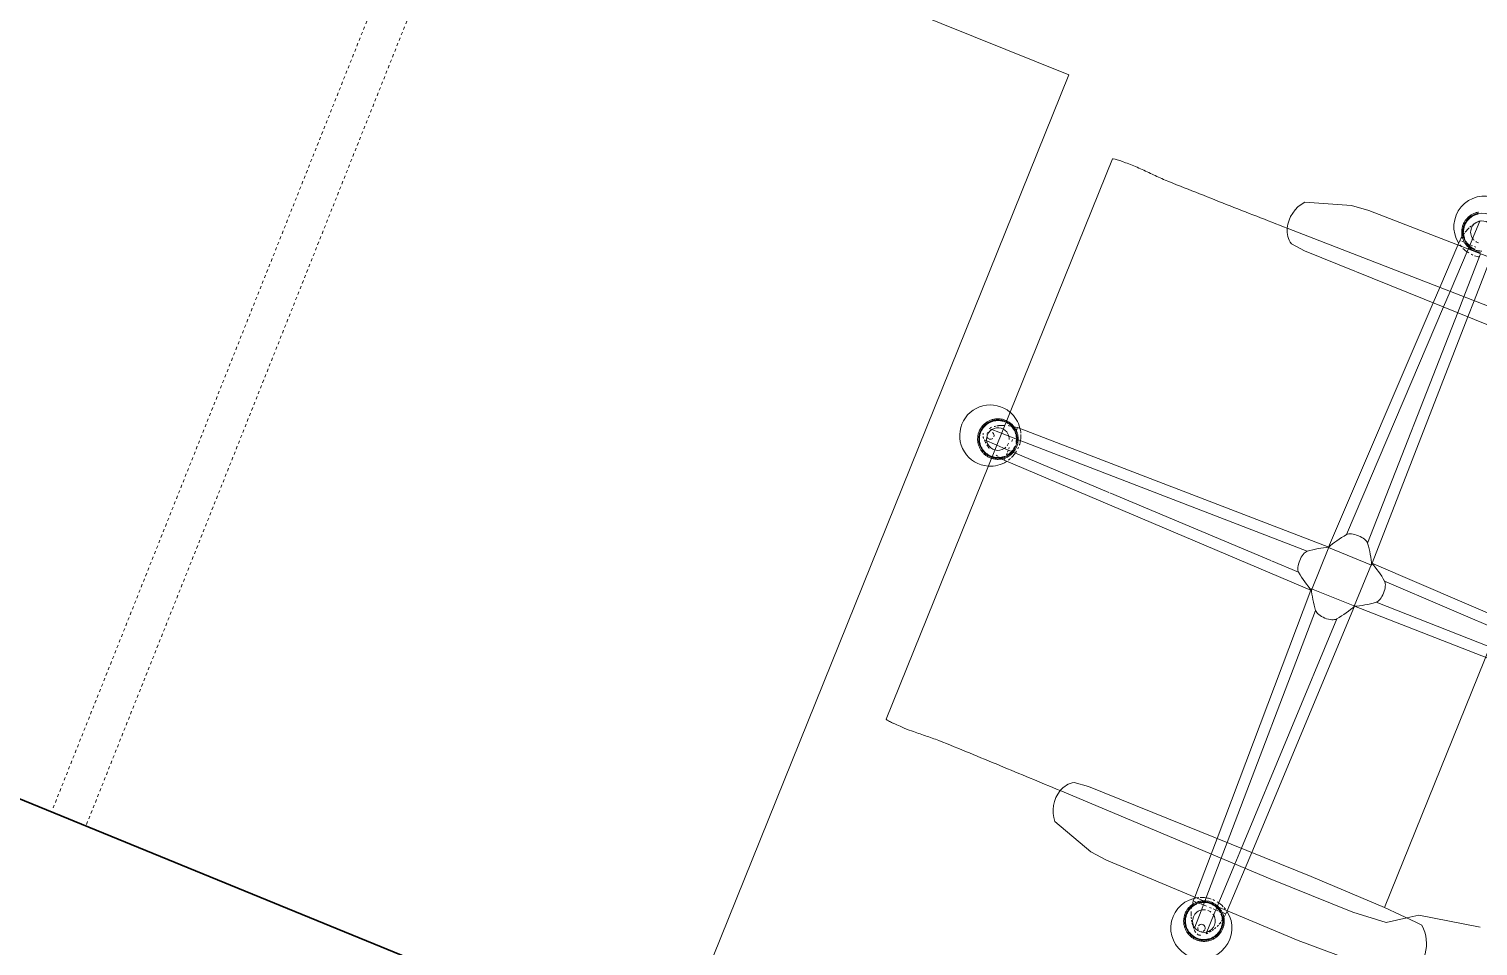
# Model space of a CAD drawing. Header units: inches. Extents: x -13 to 4331, y -638 to 2885.
# Drawn here: x 2870.57 to 2919.34, y 1560.35 to 1591.2 of the extents above; entities that cross this region are included whole.
import ezdxf

# ---------------------------------------------------------------- set-up
doc = ezdxf.new("R2010")
doc.units = ezdxf.units.IN
doc.header["$MEASUREMENT"] = 0
doc.linetypes.add('Dash 1_16_', pattern=[0.125, 0.0625, -0.0625])
for name, color, linetype, lineweight in [('A-ANNO-NOTE', 131, 'Continuous', 30), ('A-DETL', 90, 'Continuous', 9), ('I-FURN', 30, 'Continuous', 9)]:
    doc.layers.add(name, color=color, linetype=linetype, lineweight=lineweight)

# ---------------------------------------------------------------- blocks, each defined once
blk = doc.blocks.new('Furniture 71 - Furniture 50-5502877-FIRST FLOOR POWER _ SIGNAL')
at = {"layer": 'I-FURN'}
for p, q in [((2897.304, 1591.034), (2858.357, 1606.755)), ((2858.357, 1606.755), (2897.304, 1591.034)), ((2852.991, 1481.254), (2897.304, 1591.034)), ((2897.304, 1591.034), (2852.991, 1481.254))]:
    blk.add_line(p, q, dxfattribs=at)
blk = doc.blocks.new('HermanMiller_Collection_Eames_SoftPad_SideChair - Arms Swivel Base-V26-FIRST FLOOR POWER _ SIGNAL')
at = {"layer": 'I-FURN'}
for p, q in [((-0.206, 12.862), (-0.213, 12.145)), ((0.229, 12.209), (0.218, 12.806)), ((0.236, 11.87), (0.229, 12.209)), ((-3.174, 11.916), (-5.034, 11.869)), ((3.825, 11.821), (-3.174, 11.916)), ((-0.602, 10.333), (-0.582, 11.881)), ((-0.582, 11.881), (-0.581, 11.999)), ((-0.581, 11.999), (-0.53, 11.999)), ((-0.518, 12), (-0.427, 12)), ((-0.395, 12), (-0.329, 12)), ((-0.333, 11.954), (-0.311, 11.94)), ((-0.33, 11.908), (-0.306, 11.895)), ((-0.306, 11.895), (-0.282, 11.883)), ((-0.287, 12.001), (-0.214, 12.001)), ((-0.216, 11.876), (-0.231, 10.328)), ((-0.213, 12.145), (-0.216, 11.876)), ((-0.181, 12.001), (-0.117, 12.001)), ((-0.12, 11.865), (-0.094, 11.861)), ((-0.056, 12.002), (0.016, 12.002)), ((0.034, 11.851), (0.06, 11.853)), ((0.036, 11.815), (0.063, 11.816)), ((0.063, 11.816), (0.09, 11.819)), ((0.122, 12.003), (0.211, 12.003)), ((0.212, 11.882), (0.237, 11.89)), ((0.223, 11.847), (0.249, 11.856)), ((0.233, 12.003), (0.325, 12.003)), ((0.266, 10.321), (0.236, 11.87)), ((0.249, 11.856), (0.275, 11.866)), ((0.324, 11.888), (0.348, 11.901)), ((0.331, 11.933), (0.353, 11.946)), ((0.362, 12.004), (0.414, 12.004)), ((0.446, 12.004), (0.537, 12.004)), ((0.549, 12.005), (0.6, 12.005)), ((0.6, 12.005), (0.603, 11.865)), ((0.603, 11.865), (0.637, 10.316)), ((4.418, 11.759), (3.825, 11.821)), ((5.925, 11.269), (4.418, 11.759)), ((-5.685, 10.244), (-6.278, 9.841)), ((-4.516, 10.346), (-5.685, 10.244)), ((-1.516, 10.346), (-4.516, 10.346)), ((6.145, 10.239), (-1.516, 10.346)), ((-0.609, 9.753), (-0.602, 10.333)), ((-0.231, 10.328), (-0.237, 9.753)), ((0.277, 9.753), (0.266, 10.321)), ((0.637, 10.316), (0.649, 9.753)), ((-6.841, 9.881), (-6.614, 9.862)), ((-6.614, 9.862), (-5.45, 9.795)), ((-6.278, 9.841), (-6.614, 9.612)), ((-5.45, 9.795), (-2.766, 9.753)), ((-5.45, -9.726), (-5.45, 9.795)), ((5.318, 9.753), (5.815, 9.806)), ((12.475, -10.136), (12.475, 10.205)), ((-6.614, 9.612), (-8.681, 9.211)), ((-2.766, 9.753), (5.318, 9.753)), ((-0.721, 0.774), (-0.609, 9.753)), ((-0.237, 9.753), (-0.322, 1.399)), ((0.441, 1.403), (0.277, 9.753)), ((0.649, 9.753), (0.845, 0.826)), ((-10.163, 0.662), (-0.715, 0.78)), ((-0.721, 0.769), (0.846, 0.776)), ((-0.717, -0.753), (-0.71, 0.78)), ((0.824, 0.824), (12.054, 0.631)), ((0.824, 0.815), (0.824, -0.743)), ((12.054, 0.631), (12.054, 0.58)), ((-1.34, 0.381), (-10.163, 0.292)), ((2.449, 0.407), (1.453, 0.422)), ((8.347, 0.319), (2.474, 0.407)), ((12.258, 0.261), (8.384, 0.319)), ((11.836, 0.068), (11.835, 0.053)), ((11.874, 0.002), (11.877, -0.024)), ((11.879, 0.145), (11.875, 0.119)), ((11.883, 0.17), (11.879, 0.145)), ((12.054, 0.433), (12.054, 0.38)), ((12.054, 0.336), (12.054, 0.284)), ((12.054, 0.225), (12.054, 0.176)), ((12.475, 0.258), (12.258, 0.261)), ((12.928, 0.251), (12.475, 0.258)), ((-10.163, -0.209), (-1.344, -0.382)), ((1.453, -0.341), (12.273, -0.18)), ((11.84, -0.028), (11.844, -0.055)), ((11.844, -0.055), (11.849, -0.082)), ((11.905, -0.15), (11.914, -0.174)), ((11.914, -0.174), (11.923, -0.198)), ((12.054, -0.044), (12.054, -0.118)), ((12.054, -0.397), (12.054, -0.487)), ((12.273, -0.18), (12.475, -0.177)), ((12.475, -0.177), (12.928, -0.17)), ((-0.717, -0.787), (-10.163, -0.58)), ((0.834, -0.731), (-0.733, -0.725)), ((-0.732, -0.778), (-0.733, -0.725)), ((-0.612, -9.685), (-0.732, -0.791)), ((0.834, -0.737), (0.646, -9.685)), ((12.054, -0.55), (0.827, -0.743)), ((12.054, -0.499), (12.054, -0.55)), ((12.105, -0.49), (12.127, -0.506)), ((-0.333, -1.355), (-0.241, -9.685)), ((0.275, -9.685), (0.43, -1.358)), ((5.318, -9.685), (-2.766, -9.685)), ((-0.605, -10.265), (-0.612, -9.685)), ((-0.241, -9.685), (-0.234, -10.26)), ((0.264, -10.253), (0.275, -9.685)), ((0.646, -9.685), (0.634, -10.248)), ((5.815, -9.737), (5.318, -9.685)), ((-1.516, -10.278), (6.145, -10.171)), ((-0.584, -11.812), (-0.605, -10.265)), ((-0.234, -10.26), (-0.217, -11.808)), ((0.235, -11.801), (0.264, -10.253)), ((0.634, -10.248), (0.602, -11.796)), ((4.418, -11.69), (5.925, -11.201)), ((3.825, -11.753), (4.418, -11.69)), ((-3.174, -11.848), (3.825, -11.753)), ((-0.032, -11.822), (-0.059, -11.824)), ((0.068, -11.958), (0.016, -11.958)), ((0.132, -11.83), (0.105, -11.826)), ((0.203, -11.958), (0.135, -11.958)), ((0.216, -12.814), (0.229, -12.147)), ((0.229, -12.137), (0.235, -11.801)), ((0.347, -11.959), (0.262, -11.959)), ((0.413, -11.959), (0.347, -11.959)), ((0.512, -11.959), (0.445, -11.959)), ((0.547, -12.073), (0.529, -12.052)), ((0.599, -11.96), (0.547, -11.96)), ((0.602, -11.796), (0.599, -11.96))]:
    blk.add_line(p, q, dxfattribs=at)
at = {"layer": 'I-FURN', "flags": 128}
for points in [[(0.698, 12.497), (0.698, 12.525), (0.696, 12.552), (0.694, 12.579), (0.69, 12.606), (0.685, 12.633), (0.679, 12.66), (0.672, 12.686), (0.664, 12.712), (0.655, 12.738), (0.645, 12.763), (0.633, 12.788), (0.621, 12.813), (0.608, 12.837), (0.594, 12.86), (0.579, 12.883), (0.563, 12.905), (0.547, 12.927), (0.529, 12.948), (0.511, 12.968), (0.491, 12.987), (0.471, 13.006), (0.451, 13.024), (0.429, 13.041), (0.407, 13.057), (0.385, 13.072), (0.361, 13.086), (0.337, 13.099), (0.313, 13.112), (0.288, 13.123), (0.263, 13.134), (0.237, 13.143), (0.211, 13.151), (0.185, 13.159), (0.158, 13.165), (0.132, 13.17), (0.105, 13.174), (0.078, 13.177), (0.05, 13.179), (0.023, 13.18), (-0.004, 13.18), (-0.032, 13.178), (-0.059, 13.176), (-0.086, 13.172), (-0.113, 13.168), (-0.14, 13.162), (-0.166, 13.155), (-0.192, 13.148), (-0.218, 13.139), (-0.243, 13.129), (-0.269, 13.118), (-0.293, 13.106), (-0.317, 13.093), (-0.341, 13.08), (-0.364, 13.065), (-0.386, 13.049), (-0.408, 13.033), (-0.429, 13.015), (-0.449, 12.997), (-0.469, 12.978), (-0.488, 12.958), (-0.506, 12.938), (-0.523, 12.917), (-0.539, 12.895), (-0.555, 12.872), (-0.569, 12.849), (-0.583, 12.826), (-0.596, 12.801), (-0.607, 12.777), (-0.618, 12.752), (-0.628, 12.726), (-0.636, 12.7), (-0.644, 12.674), (-0.65, 12.647), (-0.656, 12.621), (-0.66, 12.594), (-0.664, 12.567), (-0.666, 12.539), (-0.667, 12.512), (-0.667, 12.497)], [(0.662, 12.497), (0.661, 12.523), (0.66, 12.549), (0.657, 12.575), (0.653, 12.6), (0.649, 12.626), (0.643, 12.651), (0.637, 12.676), (0.629, 12.701), (0.62, 12.725), (0.611, 12.749), (0.6, 12.772), (0.589, 12.796), (0.576, 12.818), (0.563, 12.84), (0.549, 12.862), (0.534, 12.883), (0.518, 12.904), (0.501, 12.923), (0.484, 12.942), (0.466, 12.961), (0.447, 12.978), (0.427, 12.995), (0.407, 13.011), (0.386, 13.027), (0.365, 13.041), (0.343, 13.054), (0.32, 13.067), (0.297, 13.079), (0.274, 13.09), (0.25, 13.099), (0.225, 13.108), (0.201, 13.116), (0.176, 13.123), (0.151, 13.129), (0.125, 13.134), (0.1, 13.138), (0.074, 13.141), (0.048, 13.143), (0.023, 13.143), (-0.003, 13.143), (-0.029, 13.142), (-0.055, 13.14), (-0.08, 13.136), (-0.106, 13.132), (-0.131, 13.126), (-0.156, 13.12), (-0.181, 13.113), (-0.205, 13.104), (-0.23, 13.095), (-0.253, 13.085), (-0.277, 13.074), (-0.299, 13.061), (-0.322, 13.048), (-0.343, 13.034), (-0.365, 13.02), (-0.385, 13.004), (-0.405, 12.988), (-0.424, 12.97), (-0.443, 12.952), (-0.461, 12.934), (-0.478, 12.914), (-0.494, 12.894), (-0.51, 12.874), (-0.524, 12.852), (-0.538, 12.83), (-0.551, 12.808), (-0.563, 12.785), (-0.574, 12.762), (-0.584, 12.738), (-0.593, 12.714), (-0.601, 12.689), (-0.608, 12.664), (-0.615, 12.639), (-0.62, 12.614), (-0.624, 12.588), (-0.627, 12.563), (-0.629, 12.537), (-0.63, 12.511), (-0.63, 12.497)], [(-0.667, 12.497), (-0.667, 12.47), (-0.665, 12.443), (-0.662, 12.416), (-0.658, 12.388), (-0.654, 12.362), (-0.648, 12.335), (-0.641, 12.309), (-0.633, 12.282), (-0.623, 12.257), (-0.613, 12.231), (-0.602, 12.206), (-0.59, 12.182), (-0.577, 12.158), (-0.563, 12.135), (-0.548, 12.112), (-0.532, 12.089)], [(-0.63, 12.497), (-0.63, 12.471), (-0.628, 12.446), (-0.626, 12.42), (-0.622, 12.394), (-0.618, 12.369), (-0.612, 12.344), (-0.605, 12.319), (-0.598, 12.294), (-0.589, 12.27), (-0.579, 12.246), (-0.569, 12.222), (-0.557, 12.199), (-0.545, 12.176), (-0.532, 12.154), (-0.518, 12.132), (-0.503, 12.111), (-0.487, 12.091), (-0.47, 12.071), (-0.453, 12.052), (-0.435, 12.034), (-0.416, 12.016), (-0.396, 11.999)], [(0.416, 11.991), (0.436, 12.007), (0.456, 12.024), (0.474, 12.042), (0.492, 12.061), (0.509, 12.08), (0.525, 12.1), (0.541, 12.121), (0.555, 12.142), (0.569, 12.164), (0.582, 12.187), (0.594, 12.21), (0.605, 12.233), (0.615, 12.257), (0.624, 12.281), (0.633, 12.305), (0.64, 12.33), (0.646, 12.355), (0.651, 12.381), (0.655, 12.406), (0.658, 12.432), (0.66, 12.458), (0.662, 12.483), (0.662, 12.497)], [(0.554, 12.078), (0.571, 12.1), (0.586, 12.122), (0.601, 12.145), (0.614, 12.169), (0.627, 12.193), (0.639, 12.218), (0.649, 12.243), (0.659, 12.269), (0.668, 12.294), (0.675, 12.321), (0.682, 12.347), (0.687, 12.374), (0.692, 12.401), (0.695, 12.428), (0.697, 12.455), (0.698, 12.483), (0.698, 12.497)], [(-0.532, 12.089), (-0.515, 12.068), (-0.498, 12.047), (-0.479, 12.027), (-0.46, 12.007), (-0.44, 11.989), (-0.419, 11.971), (-0.398, 11.954), (-0.376, 11.938), (-0.353, 11.923), (-0.33, 11.908)], [(-0.396, 11.999), (-0.376, 11.983), (-0.355, 11.968), (-0.333, 11.954)], [(-0.311, 11.94), (-0.289, 11.927), (-0.266, 11.916), (-0.242, 11.905), (-0.218, 11.895), (-0.194, 11.886), (-0.17, 11.878)], [(-0.282, 11.883), (-0.257, 11.871), (-0.232, 11.861), (-0.206, 11.851), (-0.18, 11.843), (-0.154, 11.836), (-0.127, 11.83), (-0.1, 11.824)], [(-0.17, 11.878), (-0.145, 11.871), (-0.12, 11.865)], [(-0.1, 11.824), (-0.073, 11.82), (-0.046, 11.817), (-0.019, 11.815), (0.008, 11.814), (0.036, 11.815)], [(-0.094, 11.861), (-0.069, 11.857), (-0.043, 11.854), (-0.017, 11.852), (0.009, 11.851), (0.034, 11.851)], [(0.06, 11.853), (0.086, 11.855), (0.112, 11.858)], [(0.09, 11.819), (0.117, 11.822), (0.144, 11.827), (0.171, 11.832)], [(0.112, 11.858), (0.137, 11.863), (0.162, 11.868)], [(0.162, 11.868), (0.187, 11.874), (0.212, 11.882)], [(0.171, 11.832), (0.197, 11.839), (0.223, 11.847)], [(0.237, 11.89), (0.261, 11.9), (0.284, 11.91), (0.308, 11.921), (0.331, 11.933)], [(0.275, 11.866), (0.3, 11.876), (0.324, 11.888)], [(0.348, 11.901), (0.372, 11.915), (0.395, 11.93), (0.417, 11.945), (0.439, 11.962), (0.46, 11.979), (0.481, 11.997), (0.5, 12.016), (0.519, 12.036), (0.537, 12.057), (0.554, 12.078)], [(0.353, 11.946), (0.375, 11.96), (0.396, 11.975), (0.416, 11.991)], [(12.015, 0.515), (11.997, 0.494), (11.979, 0.473), (11.963, 0.451), (11.948, 0.429), (11.933, 0.405), (11.92, 0.382), (11.907, 0.358), (11.895, 0.333), (11.885, 0.308), (11.875, 0.282), (11.866, 0.256), (11.859, 0.23), (11.852, 0.204), (11.847, 0.177), (11.842, 0.15), (11.839, 0.123), (11.837, 0.095), (11.836, 0.068)], [(12.474, 0.698), (12.448, 0.696), (12.422, 0.692), (12.397, 0.688), (12.371, 0.683), (12.346, 0.676), (12.322, 0.669), (12.297, 0.661), (12.273, 0.651), (12.249, 0.641), (12.226, 0.63), (12.203, 0.618), (12.181, 0.605), (12.159, 0.591), (12.138, 0.576), (12.117, 0.56), (12.097, 0.544), (12.078, 0.527), (12.06, 0.509), (12.042, 0.49), (12.025, 0.47), (12.008, 0.45)], [(12.095, 0.589), (12.074, 0.572), (12.053, 0.553), (12.034, 0.534), (12.015, 0.515)], [(12.471, 0.735), (12.444, 0.732), (12.417, 0.729), (12.39, 0.724), (12.363, 0.718), (12.337, 0.712), (12.31, 0.704), (12.285, 0.695), (12.259, 0.685), (12.234, 0.674), (12.209, 0.662), (12.185, 0.65), (12.162, 0.636), (12.139, 0.621), (12.116, 0.606), (12.095, 0.589)], [(13.201, 0.053), (13.2, 0.081), (13.199, 0.108), (13.196, 0.135), (13.192, 0.162), (13.187, 0.189), (13.181, 0.216), (13.174, 0.242), (13.166, 0.268), (13.157, 0.294), (13.147, 0.319), (13.136, 0.344), (13.124, 0.369), (13.111, 0.393), (13.097, 0.416), (13.082, 0.439), (13.066, 0.461), (13.049, 0.483), (13.032, 0.504), (13.013, 0.524), (12.994, 0.543), (12.974, 0.562), (12.953, 0.58), (12.932, 0.597), (12.91, 0.613), (12.887, 0.628), (12.864, 0.642), (12.84, 0.656), (12.816, 0.668), (12.791, 0.679), (12.766, 0.69), (12.74, 0.699), (12.714, 0.708), (12.688, 0.715), (12.661, 0.721), (12.634, 0.726), (12.607, 0.73), (12.58, 0.733), (12.553, 0.735), (12.526, 0.736), (12.498, 0.736), (12.471, 0.735)], [(13.164, 0.053), (13.164, 0.079), (13.162, 0.105), (13.16, 0.131), (13.156, 0.156), (13.151, 0.182), (13.146, 0.207), (13.139, 0.232), (13.132, 0.257), (13.123, 0.281), (13.113, 0.305), (13.103, 0.329), (13.091, 0.352), (13.079, 0.374), (13.066, 0.397), (13.051, 0.418), (13.036, 0.439), (13.021, 0.46), (13.004, 0.479), (12.987, 0.499), (12.968, 0.517), (12.949, 0.535), (12.93, 0.551), (12.91, 0.567), (12.889, 0.583), (12.867, 0.597), (12.845, 0.611), (12.823, 0.623), (12.8, 0.635), (12.776, 0.646), (12.752, 0.656), (12.728, 0.665), (12.703, 0.672), (12.679, 0.679), (12.653, 0.685), (12.628, 0.69), (12.602, 0.694), (12.577, 0.697), (12.551, 0.699), (12.525, 0.699), (12.499, 0.699), (12.474, 0.698)], [(11.835, 0.053), (11.836, 0.026), (11.838, -0.001), (11.84, -0.028)], [(11.875, 0.119), (11.873, 0.093), (11.872, 0.067), (11.872, 0.053)], [(11.872, 0.053), (11.873, 0.028), (11.874, 0.002)], [(11.978, 0.408), (11.965, 0.387), (11.952, 0.364), (11.94, 0.341), (11.929, 0.318), (11.919, 0.294), (11.909, 0.27), (11.901, 0.245), (11.894, 0.221), (11.888, 0.195), (11.883, 0.17)], [(12.008, 0.45), (11.993, 0.43), (11.978, 0.408)], [(12.484, -0.628), (12.511, -0.629), (12.538, -0.629), (12.565, -0.628), (12.593, -0.625), (12.62, -0.622), (12.647, -0.617), (12.673, -0.611), (12.7, -0.605), (12.726, -0.597), (12.752, -0.588), (12.777, -0.578), (12.802, -0.567), (12.827, -0.556), (12.851, -0.543), (12.875, -0.529), (12.898, -0.514), (12.92, -0.499), (12.942, -0.482), (12.963, -0.465), (12.983, -0.447), (13.003, -0.428), (13.022, -0.408), (13.04, -0.387), (13.057, -0.366), (13.073, -0.344), (13.089, -0.322), (13.103, -0.299), (13.117, -0.275), (13.13, -0.251), (13.141, -0.226), (13.152, -0.201), (13.162, -0.175), (13.17, -0.149), (13.178, -0.123), (13.184, -0.097), (13.19, -0.07), (13.194, -0.043), (13.198, -0.016), (13.2, 0.011), (13.201, 0.039), (13.201, 0.053)], [(12.485, -0.592), (12.511, -0.593), (12.537, -0.592), (12.563, -0.591), (12.589, -0.589), (12.614, -0.585), (12.64, -0.581), (12.665, -0.576), (12.69, -0.569), (12.715, -0.562), (12.739, -0.554), (12.763, -0.544), (12.787, -0.534), (12.81, -0.523), (12.833, -0.511), (12.855, -0.498), (12.877, -0.484), (12.898, -0.469), (12.919, -0.453), (12.939, -0.437), (12.958, -0.42), (12.977, -0.402), (12.995, -0.383), (13.012, -0.364), (13.028, -0.343), (13.043, -0.323), (13.058, -0.301), (13.072, -0.28), (13.085, -0.257), (13.097, -0.234), (13.108, -0.211), (13.118, -0.187), (13.127, -0.163), (13.135, -0.138), (13.142, -0.114), (13.149, -0.089), (13.154, -0.063), (13.158, -0.038), (13.161, -0.012), (13.163, 0.014), (13.164, 0.04), (13.164, 0.053)], [(11.849, -0.082), (11.855, -0.109), (11.862, -0.135), (11.87, -0.161), (11.879, -0.187), (11.889, -0.212), (11.9, -0.237)], [(11.877, -0.024), (11.88, -0.049), (11.885, -0.075)], [(11.885, -0.075), (11.891, -0.1), (11.897, -0.125), (11.905, -0.15)], [(11.9, -0.237), (11.913, -0.262), (11.926, -0.286), (11.94, -0.309), (11.955, -0.332), (11.971, -0.354), (11.987, -0.376)], [(11.923, -0.198), (11.934, -0.222), (11.945, -0.245), (11.958, -0.268), (11.971, -0.29), (11.985, -0.311), (12, -0.332), (12.016, -0.353), (12.032, -0.373)], [(11.987, -0.376), (12.005, -0.397), (12.023, -0.417), (12.043, -0.436), (12.062, -0.455), (12.083, -0.473), (12.105, -0.49)], [(12.032, -0.373), (12.05, -0.392), (12.068, -0.41), (12.087, -0.428), (12.107, -0.445), (12.127, -0.461), (12.148, -0.476), (12.169, -0.49), (12.191, -0.504), (12.214, -0.516), (12.237, -0.528), (12.26, -0.539), (12.284, -0.549), (12.308, -0.558), (12.333, -0.565), (12.358, -0.572), (12.383, -0.578), (12.408, -0.583), (12.434, -0.587), (12.46, -0.59), (12.485, -0.592)], [(12.127, -0.506), (12.149, -0.521), (12.173, -0.535), (12.196, -0.549), (12.221, -0.561), (12.246, -0.573), (12.271, -0.583), (12.296, -0.592), (12.322, -0.601), (12.349, -0.608), (12.375, -0.614), (12.402, -0.619), (12.429, -0.624), (12.456, -0.627), (12.484, -0.628)], [(0.407, -11.989), (0.386, -11.973), (0.365, -11.959), (0.343, -11.946), (0.32, -11.933), (0.297, -11.921), (0.274, -11.91), (0.25, -11.901), (0.225, -11.892), (0.201, -11.884), (0.176, -11.877), (0.151, -11.871), (0.125, -11.866), (0.1, -11.862), (0.074, -11.859), (0.048, -11.857), (0.023, -11.857), (-0.003, -11.857), (-0.029, -11.858), (-0.055, -11.86), (-0.08, -11.864), (-0.106, -11.868)], [(-0.059, -11.824), (-0.086, -11.828), (-0.113, -11.832), (-0.14, -11.838), (-0.166, -11.845), (-0.192, -11.852)], [(0.105, -11.826), (0.078, -11.823), (0.05, -11.821), (0.023, -11.82), (-0.004, -11.82), (-0.032, -11.822)], [(0.529, -12.052), (0.511, -12.032), (0.491, -12.013), (0.471, -11.994), (0.451, -11.976), (0.429, -11.959), (0.407, -11.943), (0.385, -11.928), (0.361, -11.914), (0.337, -11.901), (0.313, -11.888), (0.288, -11.877), (0.263, -11.866), (0.237, -11.857), (0.211, -11.849), (0.185, -11.841), (0.158, -11.835), (0.132, -11.83)], [(0.662, -12.503), (0.661, -12.477), (0.66, -12.451), (0.657, -12.425), (0.653, -12.4), (0.649, -12.374), (0.643, -12.349), (0.637, -12.324), (0.629, -12.299), (0.62, -12.275), (0.611, -12.251), (0.6, -12.228), (0.589, -12.204), (0.576, -12.182), (0.563, -12.16), (0.549, -12.138), (0.534, -12.117), (0.518, -12.096), (0.501, -12.077), (0.484, -12.058), (0.466, -12.039), (0.447, -12.022), (0.427, -12.005), (0.407, -11.989)], [(0.698, -12.503), (0.698, -12.475), (0.696, -12.448), (0.694, -12.421), (0.69, -12.394), (0.685, -12.367), (0.679, -12.34), (0.672, -12.314), (0.664, -12.288), (0.655, -12.262), (0.645, -12.237), (0.633, -12.212), (0.621, -12.187), (0.608, -12.163), (0.594, -12.14), (0.579, -12.117), (0.563, -12.095), (0.547, -12.073)], [(0.372, -13.085), (0.395, -13.07), (0.417, -13.055), (0.439, -13.038), (0.46, -13.021), (0.481, -13.003), (0.5, -12.984), (0.519, -12.964), (0.537, -12.943), (0.554, -12.922), (0.571, -12.9), (0.586, -12.878), (0.601, -12.855), (0.614, -12.831), (0.627, -12.807), (0.639, -12.782), (0.649, -12.757), (0.659, -12.731), (0.668, -12.706), (0.675, -12.679), (0.682, -12.653), (0.687, -12.626), (0.692, -12.599), (0.695, -12.572), (0.697, -12.545), (0.698, -12.517), (0.698, -12.503)], [(0.375, -13.04), (0.396, -13.025), (0.416, -13.009), (0.436, -12.993), (0.456, -12.976), (0.474, -12.958), (0.492, -12.939), (0.509, -12.92), (0.525, -12.9), (0.541, -12.879), (0.555, -12.858), (0.569, -12.836), (0.582, -12.813), (0.594, -12.79), (0.605, -12.767), (0.615, -12.743), (0.624, -12.719), (0.633, -12.695), (0.64, -12.67), (0.646, -12.645), (0.651, -12.619), (0.655, -12.594), (0.658, -12.568), (0.66, -12.542), (0.662, -12.517), (0.662, -12.503)]]:
    blk.add_lwpolyline(points, dxfattribs=at)
at = {"layer": 'I-FURN'}
for centre, radius, start, end in [((0.006, 12.748), 1.03, 90.2703, 234.2703), ((0.006, 12.748), 1.03, 306.2703, 90.2703), ((0.016, 12.497), 0.637, 0, 180), ((0.016, 12.497), 0.622, 157.7739, 179.5239), ((0.016, 12.497), 0.622, 146.3754, 157.2812), ((0.016, 12.497), 0.622, 135, 145.8992), ((0.016, 12.497), 0.622, 124.0419, 134.9647), ((0.016, 12.497), 0.38, 360, 180), ((0.016, 12.497), 0.622, 112.8129, 123.5707), ((0.016, 12.497), 0.622, 101.424, 112.2945), ((0.006, 12.748), 0.127, 141.7395, 175.8178), ((0.006, 12.748), 0.127, 141.7395, 175.8178), ((0.006, 12.748), 0.127, 184.7711, 270.2703), ((0.006, 12.748), 0.127, 184.7711, 270.2703), ((0.016, 12.497), 0.622, 79.0457, 100.9543), ((0.006, 12.748), 0.127, 100.4604, 124.9324), ((0.006, 12.748), 0.127, 100.4604, 124.9324), ((0.006, 12.748), 0.127, 275.027, 346.4499), ((0.006, 12.748), 0.127, 275.027, 346.4499), ((0.006, 12.748), 0.127, 12.496, 47.9349), ((0.006, 12.748), 0.127, 12.496, 47.9349), ((0.016, 12.497), 0.622, 67.7055, 78.576), ((0.016, 12.497), 0.622, 59.0572, 67.1871), ((0.016, 12.497), 0.622, 45.0353, 55.9581), ((0.016, 12.497), 0.622, 34.1008, 45), ((0.016, 12.497), 0.622, 22.7188, 33.6246), ((0.016, 12.497), 0.622, 11.3511, 22.2261), ((0.016, 12.497), 0.637, 180, 220.599), ((0.016, 12.497), 0.622, 180, 190.841), ((0.016, 12.497), 0.622, 191.3511, 197.5615), ((0.016, 12.497), 0.622, 202.7188, 213.6246), ((0.016, 12.497), 0.38, 180, 240), ((0.016, 12.497), 0.38, 300, 360), ((0.016, 12.497), 0.637, 315, 360), ((0.016, 12.497), 0.622, 326.3754, 336.1692), ((0.016, 12.497), 0.622, 338.0999, 344.4912), ((0.016, 12.497), 0.622, 345.1054, 359.5239), ((0.016, 12.497), 0.622, 0, 10.841), ((0.006, 12.748), 1.03, 240.2776, 243.957), ((0.016, 12.497), 0.622, 214.1008, 224.7341), ((0.016, 12.497), 0.637, 220.599, 225), ((0.006, 12.748), 1.03, 246.2947, 261.3352), ((0.016, 12.497), 0.637, 228.8957, 257.6743), ((0.016, 12.497), 0.622, 227.8598, 234.4507), ((0.016, 12.497), 0.622, 236.4293, 246.436), ((0.016, 12.497), 0.622, 247.7055, 257.206), ((0.016, 12.497), 0.637, 257.9206, 266.7753), ((0.016, 12.497), 0.622, 259.0457, 270), ((0.016, 12.497), 0.38, 255.0336, 271.3095), ((0.006, 12.748), 1.03, 266.3094, 270.2703), ((0.006, 12.748), 1.03, 273.6941, 283.2377), ((0.016, 12.497), 0.637, 276.6316, 290.5588), ((0.016, 12.497), 0.38, 284.5181, 300), ((0.016, 12.497), 0.622, 281.424, 290.9939), ((0.006, 12.748), 1.03, 283.7665, 294.2459), ((0.016, 12.497), 0.637, 291.8464, 309.8454), ((0.016, 12.497), 0.622, 292.8129, 303.5707), ((0.016, 12.497), 0.622, 304.1745, 310.8355), ((0.016, 12.497), 0.622, 315, 325.8992), ((0.006, 12.748), 1.03, 297.0688, 301.4847), ((0.006, 12.748), 1.03, 302.4319, 305.3549), ((-5.994, 10.888), 1.316, 144.065, 229.935), ((5.073, 10.548), 1.116, 343.9109, 40.257), ((5.398, 10.465), 0.781, 302.3218, 343.1534), ((12.8, 0.04), 1.03, 108.4953, 144), ((12.8, 0.04), 1.03, 0, 108), ((12.8, 0.04), 1.03, 148.7856, 153.6867), ((12.518, 0.053), 0.637, 94.3578, 135), ((12.518, 0.053), 0.622, 124.0419, 134.9647), ((12.518, 0.053), 0.622, 115.4816, 123.5707), ((12.518, 0.053), 0.622, 101.424, 112.2945), ((12.518, 0.053), 0.622, 94.465, 100.9543), ((12.518, 0.053), 0.637, 0, 94.3578), ((12.518, 0.053), 0.622, 79.0457, 94.465), ((12.518, 0.053), 0.622, 67.7055, 78.576), ((12.518, 0.053), 0.622, 56.4293, 67.1871), ((12.518, 0.053), 0.622, 45.0353, 55.9581), ((12.518, 0.053), 0.622, 34.1008, 45), ((12.8, 0.04), 1.03, 176.0391, 180), ((12.8, 0.04), 1.03, 156.0244, 171.0649), ((12.518, 0.053), 0.637, 170.6389, 180), ((12.518, 0.053), 0.637, 140.8774, 169.056), ((12.518, 0.053), 0.622, 169.8447, 179.5239), ((12.518, 0.053), 0.622, 158.3298, 164.4912), ((12.518, 0.053), 0.622, 146.9418, 157.2812), ((12.518, 0.053), 0.622, 139.8976, 145.8992), ((12.518, 0.053), 0.38, 165.661, 180), ((12.518, 0.053), 0.38, 145.6665, 156.5579), ((12.518, 0.053), 0.38, 96.8866, 145.6665), ((12.518, 0.053), 0.38, 0, 96.8866), ((12.518, 0.053), 0.38, 263.1134, 360), ((12.8, 0.04), 1.03, 252, 360), ((12.518, 0.053), 0.637, 270, 360), ((12.8, 0.04), 0.127, 184.7567, 256.1796), ((12.8, 0.04), 0.127, 184.7567, 256.1796), ((12.8, 0.04), 0.127, 94.5008, 154.5042), ((12.8, 0.04), 0.127, 94.5008, 154.5042), ((12.8, 0.04), 0.127, 51.4692, 85.5475), ((12.8, 0.04), 0.127, 51.4692, 85.5475), ((12.8, 0.04), 0.127, 317.6646, 358.4449), ((12.8, 0.04), 0.127, 317.6646, 358.4449), ((12.518, 0.053), 0.622, 22.7188, 33.6246), ((12.518, 0.053), 0.622, 11.3511, 22.2261), ((12.518, 0.053), 0.622, 337.7739, 359.5239), ((12.518, 0.053), 0.622, 0, 10.841), ((12.8, 0.04), 1.03, 183.4238, 192.9674), ((12.8, 0.04), 1.03, 193.4962, 203.9756), ((12.8, 0.04), 1.03, 206.3133, 211.2144), ((12.518, 0.053), 0.637, 188.274, 202.5408), ((12.518, 0.053), 0.622, 191.3511, 202.2261), ((12.518, 0.053), 0.637, 203.7752, 221.7534), ((12.518, 0.053), 0.622, 204.3365, 213.6246), ((12.518, 0.053), 0.622, 215.8798, 222.7979), ((12.518, 0.053), 0.637, 225, 231.436), ((12.518, 0.053), 0.622, 227.0714, 235.9581), ((12.518, 0.053), 0.637, 231.436, 265.6422), ((12.518, 0.053), 0.38, 200.1086, 218.3244), ((12.518, 0.053), 0.622, 236.4293, 247.1871), ((12.518, 0.053), 0.38, 218.3244, 263.1134), ((12.518, 0.053), 0.622, 292.8129, 303.5707), ((12.518, 0.053), 0.622, 304.0419, 314.9647), ((12.518, 0.053), 0.622, 315, 325.8992), ((12.518, 0.053), 0.622, 326.3754, 337.2812), ((12.8, 0.04), 1.03, 212.1616, 215.0846), ((12.8, 0.04), 1.03, 216, 251.5047), ((12.518, 0.053), 0.622, 259.0457, 265.535), ((12.518, 0.053), 0.622, 270, 280.9543), ((12.518, 0.053), 0.622, 281.424, 292.2945), ((5.398, -10.397), 0.781, 16.8466, 57.6782), ((5.073, -10.48), 1.116, 319.743, 16.0891), ((0.005, -12.704), 1.03, 93.2074, 102.751), ((0.005, -12.704), 1.03, 85.8227, 89.7836), ((0.005, -12.704), 1.03, 67.1089, 80.8485), ((0.016, -12.503), 0.637, 98.4563, 111.6444), ((0.016, -12.503), 0.38, 78.2317, 93.5396), ((0.005, -12.704), 1.03, 269.7836, 53.7836), ((0.016, -12.503), 0.637, 79.6447, 90), ((0.016, -12.503), 0.622, 79.5545, 90), ((0.016, -12.503), 0.637, 56.3493, 78.5215), ((0.016, -12.503), 0.622, 67.8668, 78.0885), ((0.016, -12.503), 0.38, 60, 68.0526), ((0.016, -12.503), 0.38, 0, 60), ((0.016, -12.503), 0.622, 56.4293, 67.1871), ((0.016, -12.503), 0.622, 49.244, 55.087), ((0.016, -12.503), 0.622, 34.1008, 45), ((0.005, -12.704), 1.03, 58.5692, 63.4703), ((0.016, -12.503), 0.637, 0, 45), ((0.016, -12.503), 0.622, 23.8505, 33.6246), ((0.016, -12.503), 0.637, 180, 360), ((0.016, -12.503), 0.38, 180, 360), ((0.016, -12.503), 0.622, 337.7739, 359.5239), ((0.016, -12.503), 0.622, 11.3511, 21.6866), ((0.016, -12.503), 0.622, 0, 10.841), ((0.016, -12.503), 0.622, 304.0419, 314.9647), ((0.016, -12.503), 0.622, 315, 325.8992), ((0.016, -12.503), 0.622, 326.3754, 337.2812)]:
    blk.add_arc(centre, radius, start, end, dxfattribs=at)
for centre, major_axis, start_param, end_param in [((0.06, 1.345), (0.404, 0.002), 0.330596, 2.810997), ((11.126, -0.233), (12.095, 0.057), 2.810997, 2.936556), ((-10.991, -0.337), (12.095, 0.057), 0.205037, 0.330596), ((0.292, -11.067), (0.057, 12.095), 0.205037, 0.330596), ((-0.234, -11.018), (0, 12.095), 5.952589, 6.078148), ((-1.286, -0.001), (0.002, 0.404), 0.330596, 2.810997), ((1.396, 0.04), (0, 0.404), 3.472189, 5.952589), ((0.396, 11.05), (0.057, 12.095), 2.810997, 2.936556), ((-0.234, 11.099), (0, 12.095), 3.34663, 3.472189), ((11.113, 0.288), (-12.095, 0.046), 0.205037, 0.330596), ((-11.004, 0.371), (-12.095, 0.046), 2.810997, 2.936556), ((0.049, -1.3), (-0.404, 0.002), 0.330596, 2.810997)]:
    blk.add_ellipse(centre, major_axis=major_axis, ratio=0.429494, start_param=start_param, end_param=end_param, dxfattribs=at)
for points, knots in [([(-0.362, 12.685), (-0.362, 12.685), (-0.374, 12.667), (-0.385, 12.65), (-0.396, 12.632)], [-0.75182558, -0.75182558, -0.75182558, -0.75182558, -0.75, -0.68704295, -0.68704295, -0.68704295, -0.68704295]), ([(-0.298, 12.772), (-0.304, 12.765), (-0.318, 12.747), (-0.332, 12.728), (-0.34, 12.717)], [-0.86149918, -0.86149918, -0.86149918, -0.86149918, -0.83333333, -0.79067571, -0.79067571, -0.79067571, -0.79067571]), ([(0.005, 12.997), (-0.006, 12.997), (-0.026, 12.995), (-0.045, 12.991), (-0.054, 12.989)], [-0.5, -0.5, -0.5, -0.5, -0.4375, -0.3849548, -0.3849548, -0.3849548, -0.3849548]), ([(0.069, 12.988), (0.058, 12.991), (0.041, 12.995), (0.023, 12.996), (0.016, 12.997)], [-0.625, -0.625, -0.625, -0.625, -0.5625, -0.5212928, -0.5212928, -0.5212928, -0.5212928]), ([(0.173, 12.928), (0.166, 12.934), (0.152, 12.947), (0.136, 12.957), (0.127, 12.963)], [-0.8639396, -0.8639396, -0.8639396, -0.8639396, -0.8125, -0.75, -0.75, -0.75, -0.75]), ([(0.361, 12.708), (0.35, 12.723), (0.336, 12.744), (0.32, 12.763), (0.316, 12.767)], [-0.22400888, -0.22400888, -0.22400888, -0.22400888, -0.16666667, -0.14821819, -0.14821819, -0.14821819, -0.14821819]), ([(-0.501, 12.396), (-0.502, 12.395), (-0.511, 12.368), (-0.519, 12.342), (-0.526, 12.316)], [-0.42034977, -0.42034977, -0.42034977, -0.42034977, -0.41666667, -0.33333333, -0.33333333, -0.33333333, -0.33333333]), ([(-0.462, 12.501), (-0.466, 12.49), (-0.475, 12.47), (-0.482, 12.45), (-0.486, 12.44)], [-0.53530149, -0.53530149, -0.53530149, -0.53530149, -0.5, -0.4680739, -0.4680739, -0.4680739, -0.4680739]), ([(0.53, 12.362), (0.526, 12.374), (0.513, 12.411), (0.496, 12.458), (0.482, 12.492), (0.478, 12.501)], [-0.6222192, -0.6222192, -0.6222192, -0.6222192, -0.5833333, -0.5, -0.4695531, -0.4695531, -0.4695531, -0.4695531]), ([(12.475, 10.205), (12.475, 10.208), (12.468, 10.213), (12.436, 10.221), (12.384, 10.228), (12.314, 10.234), (12.228, 10.24), (12.094, 10.246), (11.86, 10.252), (11.651, 10.251), (11.534, 10.248)], [0, 0, 0, 0, 0.090909, 0.181818, 0.272727, 0.363636, 0.454545, 0.545455, 0.727273, 1, 1, 1, 1]), ([(12.786, 0.375), (12.77, 0.387), (12.752, 0.4), (12.734, 0.412), (12.732, 0.413)], [-0.81167029, -0.81167029, -0.81167029, -0.81167029, -0.75, -0.74368591, -0.74368591, -0.74368591, -0.74368591]), ([(13.048, 0.054), (13.048, 0.06), (13.046, 0.077), (13.042, 0.094), (13.039, 0.104)], [-0.47448148, -0.47448148, -0.47448148, -0.47448148, -0.4375, -0.375, -0.375, -0.375, -0.375]), ([(12.477, -0.459), (12.493, -0.454), (12.558, -0.429), (12.622, -0.399), (12.669, -0.372)], [-0.5499889, -0.5499889, -0.5499889, -0.5499889, -0.5, -0.3333333, -0.3333333, -0.3333333, -0.3333333]), ([(11.534, -10.18), (11.612, -10.181), (11.775, -10.183), (12.102, -10.179), (12.399, -10.163), (12.474, -10.144), (12.475, -10.136)], [0, 0, 0, 0, 0.181818, 0.363636, 0.727273, 1, 1, 1, 1]), ([(0.348, -12.681), (0.357, -12.668), (0.373, -12.646), (0.387, -12.624), (0.393, -12.615)], [-0.79784629, -0.79784629, -0.79784629, -0.79784629, -0.75, -0.71546025, -0.71546025, -0.71546025, -0.71546025]), ([(0.471, -12.471), (0.477, -12.457), (0.494, -12.418), (0.515, -12.359), (0.53, -12.315), (0.536, -12.296)], [-0.5469237, -0.5469237, -0.5469237, -0.5469237, -0.5, -0.4166667, -0.3547368, -0.3547368, -0.3547368, -0.3547368]), ([(0.283, -12.761), (0.298, -12.744), (0.317, -12.722), (0.334, -12.699), (0.338, -12.694)], [-0.9022992, -0.9022992, -0.9022992, -0.9022992, -0.83333333, -0.81509576, -0.81509576, -0.81509576, -0.81509576])]:
    blk.add_open_spline(points, degree=3, knots=knots, dxfattribs=at)
for points in [[(-0.212, 12.869), (-0.228, 12.853), (-0.243, 12.836), (-0.258, 12.82)], [(0.215, 12.88), (0.204, 12.896), (0.191, 12.911), (0.177, 12.925)], [(0.284, 12.805), (0.269, 12.823), (0.252, 12.841), (0.235, 12.858)], [(0.415, 12.625), (0.404, 12.644), (0.392, 12.663), (0.379, 12.682)], [(-0.535, 12.282), (-0.559, 12.19), (-0.574, 12.096), (-0.581, 11.999)], [(-0.409, 12.608), (-0.42, 12.589), (-0.43, 12.571), (-0.439, 12.551)], [(0.464, 12.533), (0.454, 12.552), (0.445, 12.572), (0.434, 12.591)], [(0.6, 12.005), (0.593, 12.091), (0.579, 12.176), (0.559, 12.259)], [(11.534, 10.248), (11.37, 10.241), (11.044, 10.225), (10.724, 10.209), (10.564, 10.201)], [(10.564, 10.201), (9.822, 10.205), (8.344, 10.215), (6.876, 10.23), (6.145, 10.239)], [(12.279, 0.598), (12.205, 0.614), (12.13, 0.625), (12.054, 0.631)], [(12.37, 0.574), (12.347, 0.581), (12.324, 0.586), (12.3, 0.591)], [(12.717, 0.423), (12.701, 0.433), (12.685, 0.443), (12.669, 0.452)], [(12.928, 0.251), (12.898, 0.281), (12.867, 0.31), (12.835, 0.336)], [(13.014, 0.163), (13.008, 0.172), (12.996, 0.189), (12.983, 0.205), (12.975, 0.212)], [(12.671, -0.371), (12.688, -0.361), (12.704, -0.35), (12.721, -0.34)], [(12.746, -0.323), (12.763, -0.311), (12.779, -0.3), (12.795, -0.288)], [(12.858, -0.236), (12.873, -0.223), (12.888, -0.209), (12.903, -0.195)], [(12.054, -0.55), (12.145, -0.543), (12.235, -0.529), (12.323, -0.507)], [(12.323, -0.507), (12.338, -0.503), (12.354, -0.498), (12.37, -0.494)], [(6.145, -10.171), (6.876, -10.162), (8.344, -10.146), (9.822, -10.136), (10.564, -10.132)], [(10.564, -10.132), (10.724, -10.141), (11.044, -10.156), (11.37, -10.172), (11.534, -10.18)], [(0.549, -12.247), (0.575, -12.153), (0.591, -12.058), (0.599, -11.96)], [(0.423, -12.566), (0.434, -12.546), (0.445, -12.526), (0.454, -12.506)], [(0.216, -12.833), (0.235, -12.815), (0.252, -12.796), (0.27, -12.777)]]:
    blk.add_open_spline(points, degree=3, dxfattribs=at)

msp = doc.modelspace()

# ---------------------------------------------------------------- linework, layer by layer
at = {"layer": 'A-ANNO-NOTE'}
msp.add_line((2860.57, 1569.255), (2888.078, 1558.014), dxfattribs=at)
at = {"layer": 'A-DETL', "linetype": 'Dash 1_16_'}
for p, q in [((2900.979, 1639.21), (2871.346, 1564.901)), ((2872.507, 1564.438), (2902.141, 1638.746))]:
    msp.add_line(p, q, dxfattribs=at)

# ---------------------------------------------------------------- block references
at = {"layer": 'I-FURN'}
msp.add_blockref('Furniture 71 - Furniture 50-5502877-FIRST FLOOR POWER _ SIGNAL', (8.265, -1.377), dxfattribs=at)
at = {"layer": 'I-FURN', "rotation": 158.0181849649918}
msp.add_blockref('HermanMiller_Collection_Eames_SoftPad_SideChair - Arms Swivel Base-V26-FIRST FLOOR POWER _ SIGNAL', (2914.812, 1572.769), dxfattribs=at)

doc.saveas('drawing.dxf')
